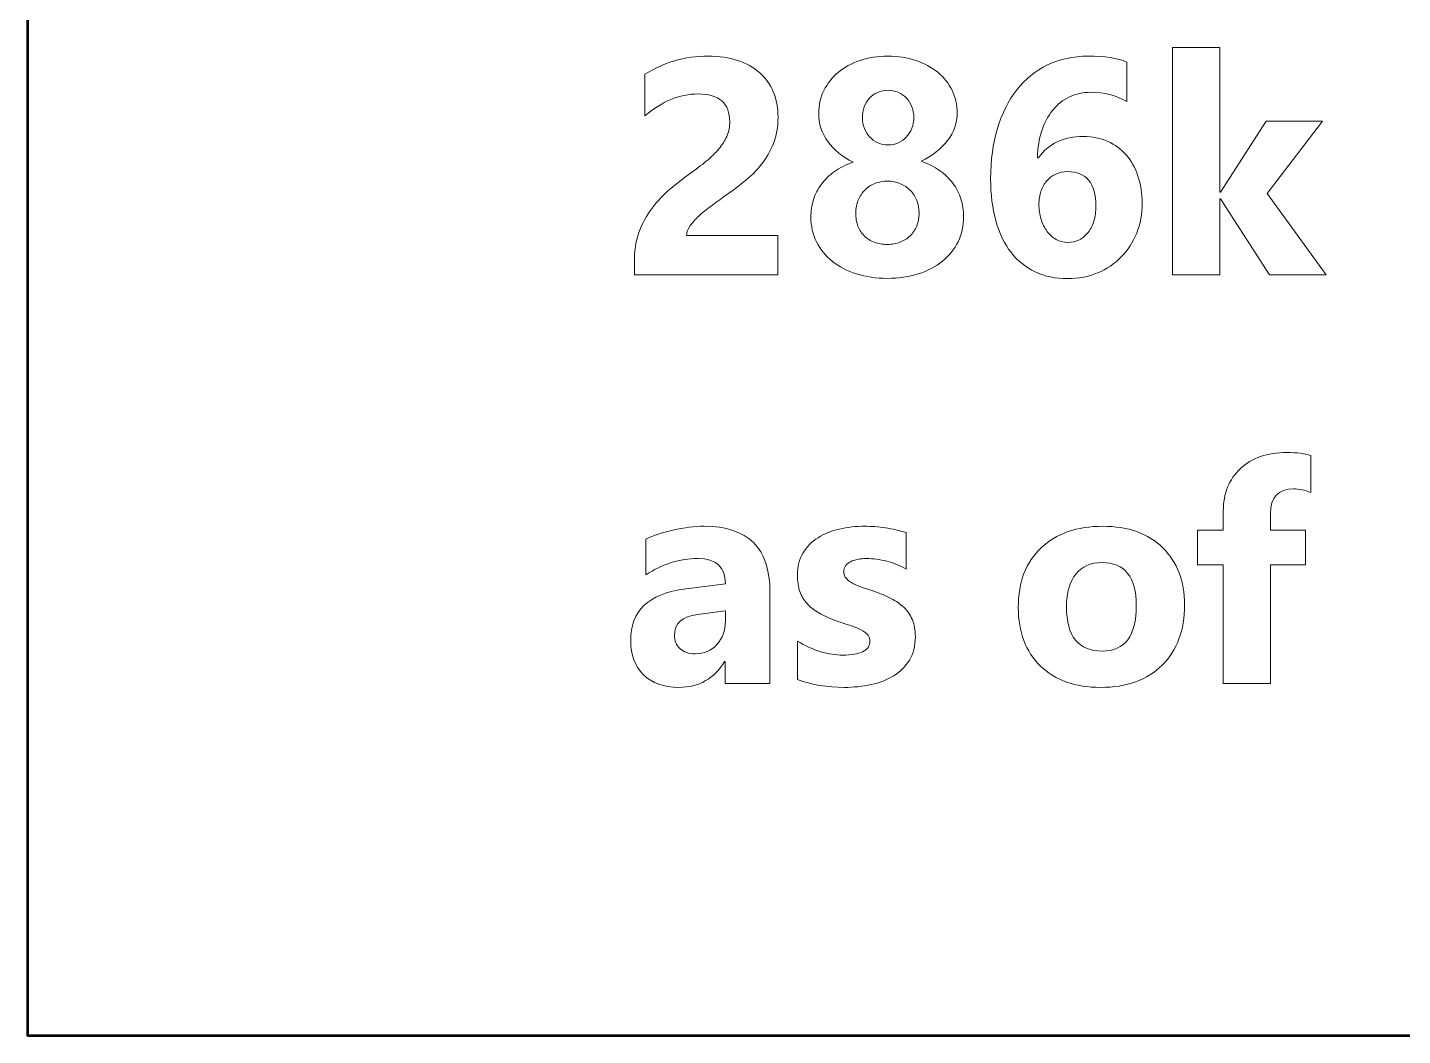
# Model space of a CAD drawing. Header units: centimetres. Extents: x -150 to 29, y -15 to 29.
# Drawn here: x -13.5 to -10.659, y -12.1 to -10.017 of the extents above; entities that cross this region are included whole.
import ezdxf

# ---------------------------------------------------------------- set-up
doc = ezdxf.new("R2010")
doc.units = ezdxf.units.CM
doc.header["$MEASUREMENT"] = 0
doc.layers.add('Layer 1', color=7, linetype='Continuous')

msp = doc.modelspace()

# ---------------------------------------------------------------- linework, layer by layer
at = {"layer": 'Layer 1', "color": 5, "lineweight": 53}
msp.add_open_spline([(-13.5, -4.9), (-13.5, -4.9), (4.5, -4.9), (4.5, -4.9), (4.5, -4.9), (4.5, -4.9), (4.5, -12.1), (4.5, -12.1), (4.5, -12.1), (4.5, -12.1), (-13.5, -12.1), (-13.5, -12.1), (-13.5, -12.1), (-13.5, -12.1), (-13.5, -4.9), (-13.5, -4.9)], degree=3, knots=[0, 0, 0, 0, 0.2, 0.2, 0.2, 0.2, 0.4, 0.4, 0.4, 0.4, 0.6, 0.6, 0.6, 0.6, 1, 1, 1, 1], dxfattribs=at)
at = {"layer": 'Layer 1', "color": 202, "lineweight": 9}
for points, knots in [([(-12.1383, -10.44694), (-12.1383, -10.44694), (-11.94981, -10.44694), (-11.94981, -10.44694), (-11.94981, -10.44694), (-11.94981, -10.44694), (-11.94981, -10.52822), (-11.94981, -10.52822), (-11.94981, -10.52822), (-11.94981, -10.52822), (-12.24561, -10.52822), (-12.24561, -10.52822), (-12.24561, -10.52822), (-12.24561, -10.52822), (-12.24561, -10.49478), (-12.24561, -10.49478), (-12.24561, -10.49478), (-12.24561, -10.47202), (-12.2418, -10.4516), (-12.23408, -10.4335), (-12.23408, -10.4335), (-12.22646, -10.4154), (-12.21683, -10.39921), (-12.20529, -10.38482), (-12.20529, -10.38482), (-12.19375, -10.37042), (-12.18105, -10.35772), (-12.1673, -10.34672), (-12.1673, -10.34672), (-12.15354, -10.3356), (-12.14052, -10.32565), (-12.12803, -10.31676), (-12.12803, -10.31676), (-12.11501, -10.30745), (-12.10369, -10.29856), (-12.09385, -10.29009), (-12.09385, -10.29009), (-12.084, -10.28163), (-12.07575, -10.27316), (-12.06898, -10.2648), (-12.06898, -10.2648), (-12.06231, -10.25644), (-12.05733, -10.24797), (-12.05395, -10.2394), (-12.05395, -10.2394), (-12.05067, -10.23083), (-12.04897, -10.22173), (-12.04897, -10.21199), (-12.04897, -10.21199), (-12.04897, -10.19294), (-12.05437, -10.17855), (-12.06517, -10.16881), (-12.06517, -10.16881), (-12.07586, -10.15918), (-12.09237, -10.15431), (-12.11448, -10.15431), (-12.11448, -10.15431), (-12.15269, -10.15431), (-12.18931, -10.16944), (-12.22423, -10.19982), (-12.22423, -10.19982), (-12.22423, -10.19982), (-12.22423, -10.11367), (-12.22423, -10.11367), (-12.22423, -10.11367), (-12.1855, -10.08869), (-12.1419, -10.0761), (-12.09332, -10.0761), (-12.09332, -10.0761), (-12.07078, -10.0761), (-12.05067, -10.07906), (-12.03278, -10.08499), (-12.03278, -10.08499), (-12.0149, -10.09092), (-11.99976, -10.09928), (-11.98727, -10.11028), (-11.98727, -10.11028), (-11.97489, -10.12118), (-11.96547, -10.13452), (-11.95891, -10.15008), (-11.95891, -10.15008), (-11.95245, -10.16574), (-11.94917, -10.1831), (-11.94917, -10.20236), (-11.94917, -10.20236), (-11.94917, -10.22278), (-11.95235, -10.24099), (-11.95859, -10.25686), (-11.95859, -10.25686), (-11.96494, -10.27284), (-11.9733, -10.28734), (-11.98378, -10.30036), (-11.98378, -10.30036), (-11.99415, -10.31338), (-12.00622, -10.32534), (-12.01987, -10.33613), (-12.01987, -10.33613), (-12.03352, -10.34703), (-12.0477, -10.35751), (-12.06231, -10.36756), (-12.06231, -10.36756), (-12.07226, -10.37466), (-12.08178, -10.38164), (-12.09099, -10.38852), (-12.09099, -10.38852), (-12.1002, -10.3955), (-12.10835, -10.40228), (-12.11533, -10.40905), (-12.11533, -10.40905), (-12.12242, -10.41572), (-12.12803, -10.42228), (-12.13216, -10.42874), (-12.13216, -10.42874), (-12.13629, -10.43509), (-12.1383, -10.44122), (-12.1383, -10.44694)], [0, 0, 0, 0, 0.0333333, 0.0333333, 0.0333333, 0.0333333, 0.0666667, 0.0666667, 0.0666667, 0.0666667, 0.1, 0.1, 0.1, 0.1, 0.1333333, 0.1333333, 0.1333333, 0.1333333, 0.1666667, 0.1666667, 0.1666667, 0.1666667, 0.2, 0.2, 0.2, 0.2, 0.2333333, 0.2333333, 0.2333333, 0.2333333, 0.2666667, 0.2666667, 0.2666667, 0.2666667, 0.3, 0.3, 0.3, 0.3, 0.3333333, 0.3333333, 0.3333333, 0.3333333, 0.3666667, 0.3666667, 0.3666667, 0.3666667, 0.4, 0.4, 0.4, 0.4, 0.4333333, 0.4333333, 0.4333333, 0.4333333, 0.4666667, 0.4666667, 0.4666667, 0.4666667, 0.5, 0.5, 0.5, 0.5, 0.5333333, 0.5333333, 0.5333333, 0.5333333, 0.5666667, 0.5666667, 0.5666667, 0.5666667, 0.6, 0.6, 0.6, 0.6, 0.6333333, 0.6333333, 0.6333333, 0.6333333, 0.6666667, 0.6666667, 0.6666667, 0.6666667, 0.7, 0.7, 0.7, 0.7, 0.7333333, 0.7333333, 0.7333333, 0.7333333, 0.7666667, 0.7666667, 0.7666667, 0.7666667, 0.8, 0.8, 0.8, 0.8, 0.8333333, 0.8333333, 0.8333333, 0.8333333, 0.8666667, 0.8666667, 0.8666667, 0.8666667, 0.9, 0.9, 0.9, 0.9, 0.9333333, 0.9333333, 0.9333333, 0.9333333, 1, 1, 1, 1]), ([(-11.88133, -10.40852), (-11.88133, -10.39614), (-11.87954, -10.38418), (-11.87583, -10.37275), (-11.87583, -10.37275), (-11.87223, -10.36121), (-11.86684, -10.35063), (-11.85964, -10.34079), (-11.85964, -10.34079), (-11.85234, -10.33095), (-11.84334, -10.32216), (-11.83244, -10.31444), (-11.83244, -10.31444), (-11.82164, -10.30671), (-11.80884, -10.30036), (-11.79413, -10.29539), (-11.79413, -10.29539), (-11.81667, -10.28417), (-11.83413, -10.26988), (-11.84652, -10.25242), (-11.84652, -10.25242), (-11.859, -10.23496), (-11.86514, -10.21559), (-11.86514, -10.19432), (-11.86514, -10.19432), (-11.86514, -10.17738), (-11.86165, -10.16161), (-11.85445, -10.14711), (-11.85445, -10.14711), (-11.84736, -10.13272), (-11.83752, -10.12023), (-11.82482, -10.10965), (-11.82482, -10.10965), (-11.81223, -10.09907), (-11.7972, -10.09092), (-11.77973, -10.08499), (-11.77973, -10.08499), (-11.76227, -10.07906), (-11.74322, -10.0761), (-11.72258, -10.0761), (-11.72258, -10.0761), (-11.70142, -10.0761), (-11.68216, -10.07906), (-11.66459, -10.08499), (-11.66459, -10.08499), (-11.64702, -10.09092), (-11.63189, -10.09907), (-11.61919, -10.10944), (-11.61919, -10.10944), (-11.60638, -10.11991), (-11.59654, -10.1323), (-11.58955, -10.14658), (-11.58955, -10.14658), (-11.58246, -10.16077), (-11.57897, -10.17632), (-11.57897, -10.19305), (-11.57897, -10.19305), (-11.57897, -10.21411), (-11.58564, -10.23326), (-11.59887, -10.25051), (-11.59887, -10.25051), (-11.61209, -10.26787), (-11.6303, -10.28205), (-11.65369, -10.29316), (-11.65369, -10.29316), (-11.63919, -10.29814), (-11.62649, -10.30449), (-11.61559, -10.31221), (-11.61559, -10.31221), (-11.60458, -10.32005), (-11.59537, -10.32883), (-11.58796, -10.33878), (-11.58796, -10.33878), (-11.58056, -10.34873), (-11.57495, -10.35952), (-11.57124, -10.37116), (-11.57124, -10.37116), (-11.56754, -10.3828), (-11.56563, -10.39498), (-11.56563, -10.40757), (-11.56563, -10.40757), (-11.56563, -10.42662), (-11.56944, -10.44398), (-11.57717, -10.45953), (-11.57717, -10.45953), (-11.58479, -10.47509), (-11.59558, -10.48853), (-11.60955, -10.49986), (-11.60955, -10.49986), (-11.62352, -10.51107), (-11.64014, -10.51986), (-11.6594, -10.5261), (-11.6594, -10.5261), (-11.67877, -10.53224), (-11.70015, -10.53531), (-11.72343, -10.53531), (-11.72343, -10.53531), (-11.7464, -10.53531), (-11.76756, -10.53235), (-11.78683, -10.52621), (-11.78683, -10.52621), (-11.80619, -10.52007), (-11.82281, -10.5115), (-11.83678, -10.50028), (-11.83678, -10.50028), (-11.85075, -10.48917), (-11.86165, -10.47573), (-11.86948, -10.46017), (-11.86948, -10.46017), (-11.87742, -10.44451), (-11.88133, -10.42736), (-11.88133, -10.40852)], [0, 0, 0, 0, 0.0344828, 0.0344828, 0.0344828, 0.0344828, 0.0689655, 0.0689655, 0.0689655, 0.0689655, 0.1034483, 0.1034483, 0.1034483, 0.1034483, 0.137931, 0.137931, 0.137931, 0.137931, 0.1724138, 0.1724138, 0.1724138, 0.1724138, 0.2068966, 0.2068966, 0.2068966, 0.2068966, 0.2413793, 0.2413793, 0.2413793, 0.2413793, 0.2758621, 0.2758621, 0.2758621, 0.2758621, 0.3103448, 0.3103448, 0.3103448, 0.3103448, 0.3448276, 0.3448276, 0.3448276, 0.3448276, 0.3793103, 0.3793103, 0.3793103, 0.3793103, 0.4137931, 0.4137931, 0.4137931, 0.4137931, 0.4482759, 0.4482759, 0.4482759, 0.4482759, 0.4827586, 0.4827586, 0.4827586, 0.4827586, 0.5172414, 0.5172414, 0.5172414, 0.5172414, 0.5517241, 0.5517241, 0.5517241, 0.5517241, 0.5862069, 0.5862069, 0.5862069, 0.5862069, 0.6206897, 0.6206897, 0.6206897, 0.6206897, 0.6551724, 0.6551724, 0.6551724, 0.6551724, 0.6896552, 0.6896552, 0.6896552, 0.6896552, 0.7241379, 0.7241379, 0.7241379, 0.7241379, 0.7586207, 0.7586207, 0.7586207, 0.7586207, 0.7931034, 0.7931034, 0.7931034, 0.7931034, 0.8275862, 0.8275862, 0.8275862, 0.8275862, 0.862069, 0.862069, 0.862069, 0.862069, 0.8965517, 0.8965517, 0.8965517, 0.8965517, 0.9310345, 0.9310345, 0.9310345, 0.9310345, 1, 1, 1, 1]), ([(-11.1967, -10.38037), (-11.1967, -10.40228), (-11.20051, -10.4227), (-11.20813, -10.44175), (-11.20813, -10.44175), (-11.21586, -10.4607), (-11.22644, -10.47721), (-11.24009, -10.49118), (-11.24009, -10.49118), (-11.25374, -10.50515), (-11.26994, -10.51605), (-11.28877, -10.52399), (-11.28877, -10.52399), (-11.30761, -10.53203), (-11.32814, -10.53595), (-11.35048, -10.53595), (-11.35048, -10.53595), (-11.37545, -10.53595), (-11.39789, -10.53129), (-11.41757, -10.52198), (-11.41757, -10.52198), (-11.43736, -10.51277), (-11.45409, -10.49922), (-11.46774, -10.48155), (-11.46774, -10.48155), (-11.48129, -10.46387), (-11.49176, -10.44218), (-11.49896, -10.41657), (-11.49896, -10.41657), (-11.50626, -10.39095), (-11.50986, -10.36196), (-11.50986, -10.32946), (-11.50986, -10.32946), (-11.50986, -10.29126), (-11.5052, -10.25655), (-11.49578, -10.22543), (-11.49578, -10.22543), (-11.48637, -10.19432), (-11.47292, -10.16775), (-11.45546, -10.14563), (-11.45546, -10.14563), (-11.438, -10.12351), (-11.41683, -10.10637), (-11.39207, -10.0943), (-11.39207, -10.0943), (-11.3672, -10.08224), (-11.33936, -10.0761), (-11.30835, -10.0761), (-11.30835, -10.0761), (-11.27396, -10.0761), (-11.24739, -10.08023), (-11.22834, -10.08827), (-11.22834, -10.08827), (-11.22834, -10.08827), (-11.22834, -10.17008), (-11.22834, -10.17008), (-11.22834, -10.17008), (-11.25089, -10.15727), (-11.27544, -10.15092), (-11.30211, -10.15092), (-11.30211, -10.15092), (-11.31862, -10.15092), (-11.33365, -10.1541), (-11.34709, -10.16045), (-11.34709, -10.16045), (-11.36053, -10.1669), (-11.37207, -10.17601), (-11.3817, -10.18775), (-11.3817, -10.18775), (-11.39122, -10.19961), (-11.39884, -10.21379), (-11.40424, -10.2304), (-11.40424, -10.2304), (-11.40974, -10.24702), (-11.41271, -10.26565), (-11.41313, -10.28607), (-11.41313, -10.28607), (-11.41313, -10.28607), (-11.41122, -10.28607), (-11.41122, -10.28607), (-11.41122, -10.28607), (-11.39016, -10.25686), (-11.35905, -10.24236), (-11.31798, -10.24236), (-11.31798, -10.24236), (-11.29957, -10.24236), (-11.28285, -10.24564), (-11.26803, -10.25231), (-11.26803, -10.25231), (-11.25311, -10.25887), (-11.24041, -10.26819), (-11.22983, -10.28036), (-11.22983, -10.28036), (-11.21935, -10.29242), (-11.2112, -10.30692), (-11.20538, -10.32386), (-11.20538, -10.32386), (-11.19956, -10.34089), (-11.1967, -10.35963), (-11.1967, -10.38037)], [0, 0, 0, 0, 0.0384615, 0.0384615, 0.0384615, 0.0384615, 0.0769231, 0.0769231, 0.0769231, 0.0769231, 0.1153846, 0.1153846, 0.1153846, 0.1153846, 0.1538462, 0.1538462, 0.1538462, 0.1538462, 0.1923077, 0.1923077, 0.1923077, 0.1923077, 0.2307692, 0.2307692, 0.2307692, 0.2307692, 0.2692308, 0.2692308, 0.2692308, 0.2692308, 0.3076923, 0.3076923, 0.3076923, 0.3076923, 0.3461538, 0.3461538, 0.3461538, 0.3461538, 0.3846154, 0.3846154, 0.3846154, 0.3846154, 0.4230769, 0.4230769, 0.4230769, 0.4230769, 0.4615385, 0.4615385, 0.4615385, 0.4615385, 0.5, 0.5, 0.5, 0.5, 0.5384615, 0.5384615, 0.5384615, 0.5384615, 0.5769231, 0.5769231, 0.5769231, 0.5769231, 0.6153846, 0.6153846, 0.6153846, 0.6153846, 0.6538462, 0.6538462, 0.6538462, 0.6538462, 0.6923077, 0.6923077, 0.6923077, 0.6923077, 0.7307692, 0.7307692, 0.7307692, 0.7307692, 0.7692308, 0.7692308, 0.7692308, 0.7692308, 0.8076923, 0.8076923, 0.8076923, 0.8076923, 0.8461538, 0.8461538, 0.8461538, 0.8461538, 0.8846154, 0.8846154, 0.8846154, 0.8846154, 0.9230769, 0.9230769, 0.9230769, 0.9230769, 1, 1, 1, 1]), ([(-10.81623, -10.52822), (-10.81623, -10.52822), (-10.93381, -10.52822), (-10.93381, -10.52822), (-10.93381, -10.52822), (-10.93381, -10.52822), (-11.0352, -10.37074), (-11.0352, -10.37074), (-11.0352, -10.37074), (-11.0352, -10.37074), (-11.03647, -10.37074), (-11.03647, -10.37074), (-11.03647, -10.37074), (-11.03647, -10.37074), (-11.03647, -10.52822), (-11.03647, -10.52822), (-11.03647, -10.52822), (-11.03647, -10.52822), (-11.13436, -10.52822), (-11.13436, -10.52822), (-11.13436, -10.52822), (-11.13436, -10.52822), (-11.13436, -10.05821), (-11.13436, -10.05821), (-11.13436, -10.05821), (-11.13436, -10.05821), (-11.03647, -10.05821), (-11.03647, -10.05821), (-11.03647, -10.05821), (-11.03647, -10.05821), (-11.03647, -10.3574), (-11.03647, -10.3574), (-11.03647, -10.3574), (-11.03647, -10.3574), (-11.0352, -10.3574), (-11.0352, -10.3574), (-11.0352, -10.3574), (-11.0352, -10.3574), (-10.94058, -10.21072), (-10.94058, -10.21072), (-10.94058, -10.21072), (-10.94058, -10.21072), (-10.82438, -10.21072), (-10.82438, -10.21072), (-10.82438, -10.21072), (-10.82438, -10.21072), (-10.93815, -10.35984), (-10.93815, -10.35984), (-10.93815, -10.35984), (-10.93815, -10.35984), (-10.81623, -10.52822), (-10.81623, -10.52822)], [0, 0, 0, 0, 0.0714286, 0.0714286, 0.0714286, 0.0714286, 0.1428571, 0.1428571, 0.1428571, 0.1428571, 0.2142857, 0.2142857, 0.2142857, 0.2142857, 0.2857143, 0.2857143, 0.2857143, 0.2857143, 0.3571429, 0.3571429, 0.3571429, 0.3571429, 0.4285714, 0.4285714, 0.4285714, 0.4285714, 0.5, 0.5, 0.5, 0.5, 0.5714286, 0.5714286, 0.5714286, 0.5714286, 0.6428571, 0.6428571, 0.6428571, 0.6428571, 0.7142857, 0.7142857, 0.7142857, 0.7142857, 0.7857143, 0.7857143, 0.7857143, 0.7857143, 0.8571429, 0.8571429, 0.8571429, 0.8571429, 1, 1, 1, 1]), ([(-11.77497, -10.20331), (-11.77497, -10.21114), (-11.7736, -10.21855), (-11.77074, -10.22543), (-11.77074, -10.22543), (-11.76799, -10.23242), (-11.76418, -10.23834), (-11.75941, -10.24342), (-11.75941, -10.24342), (-11.75465, -10.2485), (-11.74904, -10.25242), (-11.74259, -10.25538), (-11.74259, -10.25538), (-11.73603, -10.25824), (-11.72915, -10.25972), (-11.72195, -10.25972), (-11.72195, -10.25972), (-11.71444, -10.25972), (-11.70756, -10.25824), (-11.7011, -10.25538), (-11.7011, -10.25538), (-11.69475, -10.25242), (-11.68914, -10.2484), (-11.68427, -10.24332), (-11.68427, -10.24332), (-11.6794, -10.23813), (-11.67559, -10.2321), (-11.67274, -10.22532), (-11.67274, -10.22532), (-11.66999, -10.21845), (-11.66861, -10.21114), (-11.66861, -10.20331), (-11.66861, -10.20331), (-11.66861, -10.19516), (-11.66999, -10.18775), (-11.67263, -10.18077), (-11.67263, -10.18077), (-11.67528, -10.17389), (-11.67909, -10.16786), (-11.68396, -10.16278), (-11.68396, -10.16278), (-11.68882, -10.1577), (-11.69443, -10.15378), (-11.70099, -10.15092), (-11.70099, -10.15092), (-11.70745, -10.14796), (-11.71444, -10.14658), (-11.72195, -10.14658), (-11.72195, -10.14658), (-11.72978, -10.14658), (-11.73698, -10.14807), (-11.74343, -10.15103), (-11.74343, -10.15103), (-11.75, -10.15399), (-11.7556, -10.15801), (-11.76026, -10.16309), (-11.76026, -10.16309), (-11.76492, -10.16817), (-11.76852, -10.17421), (-11.77106, -10.18109), (-11.77106, -10.18109), (-11.7737, -10.18807), (-11.77497, -10.19537), (-11.77497, -10.20331)], [0, 0, 0, 0, 0.0588235, 0.0588235, 0.0588235, 0.0588235, 0.1176471, 0.1176471, 0.1176471, 0.1176471, 0.1764706, 0.1764706, 0.1764706, 0.1764706, 0.2352941, 0.2352941, 0.2352941, 0.2352941, 0.2941176, 0.2941176, 0.2941176, 0.2941176, 0.3529412, 0.3529412, 0.3529412, 0.3529412, 0.4117647, 0.4117647, 0.4117647, 0.4117647, 0.4705882, 0.4705882, 0.4705882, 0.4705882, 0.5294118, 0.5294118, 0.5294118, 0.5294118, 0.5882353, 0.5882353, 0.5882353, 0.5882353, 0.6470588, 0.6470588, 0.6470588, 0.6470588, 0.7058824, 0.7058824, 0.7058824, 0.7058824, 0.7647059, 0.7647059, 0.7647059, 0.7647059, 0.8235294, 0.8235294, 0.8235294, 0.8235294, 0.8823529, 0.8823529, 0.8823529, 0.8823529, 1, 1, 1, 1]), ([(-11.78862, -10.40016), (-11.78862, -10.41032), (-11.78704, -10.41942), (-11.78397, -10.42747), (-11.78397, -10.42747), (-11.78079, -10.43551), (-11.77635, -10.44228), (-11.77063, -10.44789), (-11.77063, -10.44789), (-11.76481, -10.4535), (-11.75793, -10.45773), (-11.75, -10.4608), (-11.75, -10.4608), (-11.74206, -10.46377), (-11.73306, -10.46525), (-11.72311, -10.46525), (-11.72311, -10.46525), (-11.71369, -10.46525), (-11.70491, -10.46377), (-11.69697, -10.46059), (-11.69697, -10.46059), (-11.68904, -10.45752), (-11.68216, -10.45318), (-11.67634, -10.44757), (-11.67634, -10.44757), (-11.67051, -10.44207), (-11.66596, -10.43519), (-11.66268, -10.42715), (-11.66268, -10.42715), (-11.6594, -10.41911), (-11.65771, -10.41011), (-11.65771, -10.40016), (-11.65771, -10.40016), (-11.65771, -10.39127), (-11.6593, -10.3828), (-11.66237, -10.37476), (-11.66237, -10.37476), (-11.66554, -10.36672), (-11.66999, -10.35973), (-11.6757, -10.35381), (-11.6757, -10.35381), (-11.68152, -10.34788), (-11.6884, -10.34322), (-11.69634, -10.33973), (-11.69634, -10.33973), (-11.70428, -10.33624), (-11.71327, -10.33444), (-11.72311, -10.33444), (-11.72311, -10.33444), (-11.73243, -10.33444), (-11.74111, -10.33603), (-11.74925, -10.3392), (-11.74925, -10.3392), (-11.7573, -10.34248), (-11.76418, -10.34703), (-11.77, -10.35285), (-11.77, -10.35285), (-11.77582, -10.35878), (-11.78026, -10.36577), (-11.78365, -10.37381), (-11.78365, -10.37381), (-11.78693, -10.38185), (-11.78862, -10.39064), (-11.78862, -10.40016)], [0, 0, 0, 0, 0.0588235, 0.0588235, 0.0588235, 0.0588235, 0.1176471, 0.1176471, 0.1176471, 0.1176471, 0.1764706, 0.1764706, 0.1764706, 0.1764706, 0.2352941, 0.2352941, 0.2352941, 0.2352941, 0.2941176, 0.2941176, 0.2941176, 0.2941176, 0.3529412, 0.3529412, 0.3529412, 0.3529412, 0.4117647, 0.4117647, 0.4117647, 0.4117647, 0.4705882, 0.4705882, 0.4705882, 0.4705882, 0.5294118, 0.5294118, 0.5294118, 0.5294118, 0.5882353, 0.5882353, 0.5882353, 0.5882353, 0.6470588, 0.6470588, 0.6470588, 0.6470588, 0.7058824, 0.7058824, 0.7058824, 0.7058824, 0.7647059, 0.7647059, 0.7647059, 0.7647059, 0.8235294, 0.8235294, 0.8235294, 0.8235294, 0.8823529, 0.8823529, 0.8823529, 0.8823529, 1, 1, 1, 1]), ([(-11.29248, -10.38651), (-11.29248, -10.33878), (-11.31206, -10.31486), (-11.35111, -10.31486), (-11.35111, -10.31486), (-11.36, -10.31486), (-11.36804, -10.31655), (-11.37535, -10.31983), (-11.37535, -10.31983), (-11.38254, -10.32311), (-11.38868, -10.32777), (-11.39387, -10.3338), (-11.39387, -10.3338), (-11.39905, -10.33984), (-11.40307, -10.34693), (-11.40583, -10.35508), (-11.40583, -10.35508), (-11.40858, -10.36323), (-11.41006, -10.37222), (-11.41006, -10.38217), (-11.41006, -10.38217), (-11.41006, -10.39318), (-11.40858, -10.40334), (-11.40572, -10.41286), (-11.40572, -10.41286), (-11.40276, -10.42239), (-11.39874, -10.43075), (-11.39344, -10.43784), (-11.39344, -10.43784), (-11.38815, -10.44493), (-11.38191, -10.45064), (-11.37471, -10.45477), (-11.37471, -10.45477), (-11.36741, -10.4589), (-11.35937, -10.46091), (-11.35048, -10.46091), (-11.35048, -10.46091), (-11.34159, -10.46091), (-11.33365, -10.45911), (-11.32645, -10.45551), (-11.32645, -10.45551), (-11.31936, -10.45191), (-11.31322, -10.44683), (-11.30814, -10.44027), (-11.30814, -10.44027), (-11.30306, -10.43382), (-11.29925, -10.42598), (-11.2965, -10.41678), (-11.2965, -10.41678), (-11.29385, -10.40757), (-11.29248, -10.39752), (-11.29248, -10.38651)], [0, 0, 0, 0, 0.0714286, 0.0714286, 0.0714286, 0.0714286, 0.1428571, 0.1428571, 0.1428571, 0.1428571, 0.2142857, 0.2142857, 0.2142857, 0.2142857, 0.2857143, 0.2857143, 0.2857143, 0.2857143, 0.3571429, 0.3571429, 0.3571429, 0.3571429, 0.4285714, 0.4285714, 0.4285714, 0.4285714, 0.5, 0.5, 0.5, 0.5, 0.5714286, 0.5714286, 0.5714286, 0.5714286, 0.6428571, 0.6428571, 0.6428571, 0.6428571, 0.7142857, 0.7142857, 0.7142857, 0.7142857, 0.7857143, 0.7857143, 0.7857143, 0.7857143, 0.8571429, 0.8571429, 0.8571429, 0.8571429, 1, 1, 1, 1]), ([(-10.84808, -10.97791), (-10.86067, -10.97294), (-10.87284, -10.9704), (-10.88438, -10.9704), (-10.88438, -10.9704), (-10.91581, -10.9704), (-10.93148, -10.98743), (-10.93148, -11.02162), (-10.93148, -11.02162), (-10.93148, -11.02162), (-10.93148, -11.05538), (-10.93148, -11.05538), (-10.93148, -11.05538), (-10.93148, -11.05538), (-10.85898, -11.05538), (-10.85898, -11.05538), (-10.85898, -11.05538), (-10.85898, -11.05538), (-10.85898, -11.12766), (-10.85898, -11.12766), (-10.85898, -11.12766), (-10.85898, -11.12766), (-10.93148, -11.12766), (-10.93148, -11.12766), (-10.93148, -11.12766), (-10.93148, -11.12766), (-10.93148, -11.37288), (-10.93148, -11.37288), (-10.93148, -11.37288), (-10.93148, -11.37288), (-11.02916, -11.37288), (-11.02916, -11.37288), (-11.02916, -11.37288), (-11.02916, -11.37288), (-11.02916, -11.12766), (-11.02916, -11.12766), (-11.02916, -11.12766), (-11.02916, -11.12766), (-11.0825, -11.12766), (-11.0825, -11.12766), (-11.0825, -11.12766), (-11.0825, -11.12766), (-11.0825, -11.05538), (-11.0825, -11.05538), (-11.0825, -11.05538), (-11.0825, -11.05538), (-11.02916, -11.05538), (-11.02916, -11.05538), (-11.02916, -11.05538), (-11.02916, -11.05538), (-11.02916, -11.01601), (-11.02916, -11.01601), (-11.02916, -11.01601), (-11.02916, -10.97981), (-11.01741, -10.95071), (-10.99381, -10.92859), (-10.99381, -10.92859), (-10.97032, -10.90647), (-10.93825, -10.89536), (-10.89771, -10.89536), (-10.89771, -10.89536), (-10.87792, -10.89536), (-10.86131, -10.89748), (-10.84808, -10.9016), (-10.84808, -10.9016), (-10.84808, -10.9016), (-10.84808, -10.97791), (-10.84808, -10.97791)], [0, 0, 0, 0, 0.0555556, 0.0555556, 0.0555556, 0.0555556, 0.1111111, 0.1111111, 0.1111111, 0.1111111, 0.1666667, 0.1666667, 0.1666667, 0.1666667, 0.2222222, 0.2222222, 0.2222222, 0.2222222, 0.2777778, 0.2777778, 0.2777778, 0.2777778, 0.3333333, 0.3333333, 0.3333333, 0.3333333, 0.3888889, 0.3888889, 0.3888889, 0.3888889, 0.4444444, 0.4444444, 0.4444444, 0.4444444, 0.5, 0.5, 0.5, 0.5, 0.5555556, 0.5555556, 0.5555556, 0.5555556, 0.6111111, 0.6111111, 0.6111111, 0.6111111, 0.6666667, 0.6666667, 0.6666667, 0.6666667, 0.7222222, 0.7222222, 0.7222222, 0.7222222, 0.7777778, 0.7777778, 0.7777778, 0.7777778, 0.8333333, 0.8333333, 0.8333333, 0.8333333, 0.8888889, 0.8888889, 0.8888889, 0.8888889, 1, 1, 1, 1]), ([(-11.96589, -11.37288), (-11.96589, -11.37288), (-12.0586, -11.37288), (-12.0586, -11.37288), (-12.0586, -11.37288), (-12.0586, -11.37288), (-12.0586, -11.32727), (-12.0586, -11.32727), (-12.0586, -11.32727), (-12.0586, -11.32727), (-12.05987, -11.32727), (-12.05987, -11.32727), (-12.05987, -11.32727), (-12.08115, -11.36283), (-12.11269, -11.38061), (-12.15449, -11.38061), (-12.15449, -11.38061), (-12.18529, -11.38061), (-12.20952, -11.37193), (-12.2272, -11.35446), (-12.2272, -11.35446), (-12.24487, -11.337), (-12.25366, -11.31361), (-12.25366, -11.28451), (-12.25366, -11.28451), (-12.25366, -11.22291), (-12.21714, -11.18735), (-12.14422, -11.17783), (-12.14422, -11.17783), (-12.14422, -11.17783), (-12.05797, -11.1664), (-12.05797, -11.1664), (-12.05797, -11.1664), (-12.05797, -11.13169), (-12.07681, -11.11433), (-12.11448, -11.11433), (-12.11448, -11.11433), (-12.15227, -11.11433), (-12.18825, -11.12555), (-12.22233, -11.14809), (-12.22233, -11.14809), (-12.22233, -11.14809), (-12.22233, -11.07432), (-12.22233, -11.07432), (-12.22233, -11.07432), (-12.20868, -11.06723), (-12.19005, -11.06109), (-12.16634, -11.0557), (-12.16634, -11.0557), (-12.14274, -11.0503), (-12.12115, -11.04765), (-12.10168, -11.04765), (-12.10168, -11.04765), (-12.01119, -11.04765), (-11.96589, -11.09284), (-11.96589, -11.18312), (-11.96589, -11.18312), (-11.96589, -11.18312), (-11.96589, -11.37288), (-11.96589, -11.37288)], [0, 0, 0, 0, 0.0625, 0.0625, 0.0625, 0.0625, 0.125, 0.125, 0.125, 0.125, 0.1875, 0.1875, 0.1875, 0.1875, 0.25, 0.25, 0.25, 0.25, 0.3125, 0.3125, 0.3125, 0.3125, 0.375, 0.375, 0.375, 0.375, 0.4375, 0.4375, 0.4375, 0.4375, 0.5, 0.5, 0.5, 0.5, 0.5625, 0.5625, 0.5625, 0.5625, 0.625, 0.625, 0.625, 0.625, 0.6875, 0.6875, 0.6875, 0.6875, 0.75, 0.75, 0.75, 0.75, 0.8125, 0.8125, 0.8125, 0.8125, 0.875, 0.875, 0.875, 0.875, 1, 1, 1, 1]), ([(-11.90916, -11.36452), (-11.90916, -11.36452), (-11.90916, -11.28514), (-11.90916, -11.28514), (-11.90916, -11.28514), (-11.89297, -11.29488), (-11.87688, -11.30208), (-11.8609, -11.30684), (-11.8609, -11.30684), (-11.84492, -11.3116), (-11.82979, -11.31393), (-11.8155, -11.31393), (-11.8155, -11.31393), (-11.79814, -11.31393), (-11.78439, -11.3116), (-11.77444, -11.30684), (-11.77444, -11.30684), (-11.76438, -11.30208), (-11.75941, -11.29488), (-11.75941, -11.28514), (-11.75941, -11.28514), (-11.75941, -11.2789), (-11.76163, -11.27371), (-11.76618, -11.26959), (-11.76618, -11.26959), (-11.77073, -11.26546), (-11.77655, -11.26186), (-11.78375, -11.25879), (-11.78375, -11.25879), (-11.79084, -11.25572), (-11.79867, -11.25286), (-11.80714, -11.25043), (-11.80714, -11.25043), (-11.81561, -11.24789), (-11.82376, -11.24514), (-11.83159, -11.24207), (-11.83159, -11.24207), (-11.84418, -11.23731), (-11.85529, -11.23212), (-11.86493, -11.22672), (-11.86493, -11.22672), (-11.87456, -11.22122), (-11.8826, -11.21487), (-11.88916, -11.20757), (-11.88916, -11.20757), (-11.89562, -11.20037), (-11.90059, -11.19201), (-11.90398, -11.18249), (-11.90398, -11.18249), (-11.90736, -11.17296), (-11.90916, -11.16174), (-11.90916, -11.14872), (-11.90916, -11.14872), (-11.90916, -11.13094), (-11.90525, -11.1156), (-11.89752, -11.10279), (-11.89752, -11.10279), (-11.8898, -11.08999), (-11.87942, -11.07951), (-11.86651, -11.07136), (-11.86651, -11.07136), (-11.8536, -11.06321), (-11.83878, -11.05718), (-11.82217, -11.05337), (-11.82217, -11.05337), (-11.80555, -11.04956), (-11.7882, -11.04765), (-11.7702, -11.04765), (-11.7702, -11.04765), (-11.75613, -11.04765), (-11.74195, -11.04871), (-11.72745, -11.05093), (-11.72745, -11.05093), (-11.71295, -11.05305), (-11.69866, -11.05623), (-11.68459, -11.06035), (-11.68459, -11.06035), (-11.68459, -11.06035), (-11.68459, -11.13602), (-11.68459, -11.13602), (-11.68459, -11.13602), (-11.69707, -11.12872), (-11.7103, -11.12332), (-11.72448, -11.11973), (-11.72448, -11.11973), (-11.73867, -11.11613), (-11.75253, -11.11433), (-11.76618, -11.11433), (-11.76618, -11.11433), (-11.77264, -11.11433), (-11.77867, -11.11486), (-11.78428, -11.11602), (-11.78428, -11.11602), (-11.79, -11.11708), (-11.79508, -11.11877), (-11.79941, -11.121), (-11.79941, -11.121), (-11.80375, -11.12311), (-11.80714, -11.12586), (-11.80957, -11.12936), (-11.80957, -11.12936), (-11.81211, -11.13274), (-11.81328, -11.13666), (-11.81328, -11.141), (-11.81328, -11.141), (-11.81328, -11.14671), (-11.81148, -11.15169), (-11.80778, -11.15582), (-11.80778, -11.15582), (-11.80397, -11.15994), (-11.7992, -11.16354), (-11.79317, -11.1665), (-11.79317, -11.1665), (-11.78714, -11.16957), (-11.78047, -11.17222), (-11.77317, -11.17455), (-11.77317, -11.17455), (-11.76587, -11.17698), (-11.75856, -11.17942), (-11.75126, -11.18185), (-11.75126, -11.18185), (-11.73824, -11.1864), (-11.7265, -11.19138), (-11.71591, -11.19677), (-11.71591, -11.19677), (-11.70543, -11.20217), (-11.69633, -11.20841), (-11.68882, -11.21572), (-11.68882, -11.21572), (-11.6813, -11.22291), (-11.67548, -11.23138), (-11.67146, -11.24112), (-11.67146, -11.24112), (-11.66744, -11.25085), (-11.66543, -11.26239), (-11.66543, -11.27583), (-11.66543, -11.27583), (-11.66543, -11.29467), (-11.66945, -11.31076), (-11.67771, -11.32409), (-11.67771, -11.32409), (-11.68586, -11.33743), (-11.69665, -11.34822), (-11.7102, -11.35658), (-11.7102, -11.35658), (-11.72374, -11.36494), (-11.73941, -11.37108), (-11.75708, -11.37489), (-11.75708, -11.37489), (-11.77476, -11.3787), (-11.79306, -11.38061), (-11.81211, -11.38061), (-11.81211, -11.38061), (-11.84704, -11.38061), (-11.87932, -11.37521), (-11.90916, -11.36452)], [0, 0, 0, 0, 0.025, 0.025, 0.025, 0.025, 0.05, 0.05, 0.05, 0.05, 0.075, 0.075, 0.075, 0.075, 0.1, 0.1, 0.1, 0.1, 0.125, 0.125, 0.125, 0.125, 0.15, 0.15, 0.15, 0.15, 0.175, 0.175, 0.175, 0.175, 0.2, 0.2, 0.2, 0.2, 0.225, 0.225, 0.225, 0.225, 0.25, 0.25, 0.25, 0.25, 0.275, 0.275, 0.275, 0.275, 0.3, 0.3, 0.3, 0.3, 0.325, 0.325, 0.325, 0.325, 0.35, 0.35, 0.35, 0.35, 0.375, 0.375, 0.375, 0.375, 0.4, 0.4, 0.4, 0.4, 0.425, 0.425, 0.425, 0.425, 0.45, 0.45, 0.45, 0.45, 0.475, 0.475, 0.475, 0.475, 0.5, 0.5, 0.5, 0.5, 0.525, 0.525, 0.525, 0.525, 0.55, 0.55, 0.55, 0.55, 0.575, 0.575, 0.575, 0.575, 0.6, 0.6, 0.6, 0.6, 0.625, 0.625, 0.625, 0.625, 0.65, 0.65, 0.65, 0.65, 0.675, 0.675, 0.675, 0.675, 0.7, 0.7, 0.7, 0.7, 0.725, 0.725, 0.725, 0.725, 0.75, 0.75, 0.75, 0.75, 0.775, 0.775, 0.775, 0.775, 0.8, 0.8, 0.8, 0.8, 0.825, 0.825, 0.825, 0.825, 0.85, 0.85, 0.85, 0.85, 0.875, 0.875, 0.875, 0.875, 0.9, 0.9, 0.9, 0.9, 0.925, 0.925, 0.925, 0.925, 0.95, 0.95, 0.95, 0.95, 1, 1, 1, 1]), ([(-11.28253, -11.38061), (-11.33545, -11.38061), (-11.37704, -11.36579), (-11.40731, -11.33616), (-11.40731, -11.33616), (-11.43757, -11.30652), (-11.45271, -11.2662), (-11.45271, -11.2154), (-11.45271, -11.2154), (-11.45271, -11.16291), (-11.43705, -11.12174), (-11.40561, -11.0921), (-11.40561, -11.0921), (-11.37418, -11.06247), (-11.33164, -11.04765), (-11.27819, -11.04765), (-11.27819, -11.04765), (-11.22548, -11.04765), (-11.1841, -11.06247), (-11.15415, -11.0921), (-11.15415, -11.0921), (-11.1242, -11.12174), (-11.10917, -11.161), (-11.10917, -11.20979), (-11.10917, -11.20979), (-11.10917, -11.2625), (-11.12463, -11.30419), (-11.15553, -11.33478), (-11.15553, -11.33478), (-11.18643, -11.36537), (-11.22877, -11.38061), (-11.28253, -11.38061)], [0, 0, 0, 0, 0.1111111, 0.1111111, 0.1111111, 0.1111111, 0.2222222, 0.2222222, 0.2222222, 0.2222222, 0.3333333, 0.3333333, 0.3333333, 0.3333333, 0.4444444, 0.4444444, 0.4444444, 0.4444444, 0.5555556, 0.5555556, 0.5555556, 0.5555556, 0.6666667, 0.6666667, 0.6666667, 0.6666667, 0.7777778, 0.7777778, 0.7777778, 0.7777778, 1, 1, 1, 1]), ([(-11.27999, -11.12269), (-11.30317, -11.12269), (-11.32116, -11.13063), (-11.33396, -11.1465), (-11.33396, -11.1465), (-11.34677, -11.16248), (-11.35323, -11.18503), (-11.35323, -11.21413), (-11.35323, -11.21413), (-11.35323, -11.27509), (-11.32857, -11.30557), (-11.27935, -11.30557), (-11.27935, -11.30557), (-11.23247, -11.30557), (-11.20897, -11.27424), (-11.20897, -11.2117), (-11.20897, -11.2117), (-11.20897, -11.15232), (-11.23268, -11.12269), (-11.27999, -11.12269)], [0, 0, 0, 0, 0.1666667, 0.1666667, 0.1666667, 0.1666667, 0.3333333, 0.3333333, 0.3333333, 0.3333333, 0.5, 0.5, 0.5, 0.5, 0.6666667, 0.6666667, 0.6666667, 0.6666667, 1, 1, 1, 1]), ([(-12.05797, -11.24387), (-12.05797, -11.24387), (-12.05797, -11.22249), (-12.05797, -11.22249), (-12.05797, -11.22249), (-12.05797, -11.22249), (-12.11565, -11.2299), (-12.11565, -11.2299), (-12.11565, -11.2299), (-12.1475, -11.23403), (-12.16338, -11.24842), (-12.16338, -11.27308), (-12.16338, -11.27308), (-12.16338, -11.28419), (-12.15957, -11.2934), (-12.15184, -11.30049), (-12.15184, -11.30049), (-12.14401, -11.30758), (-12.13353, -11.31118), (-12.12031, -11.31118), (-12.12031, -11.31118), (-12.10189, -11.31118), (-12.08697, -11.30483), (-12.07533, -11.29213), (-12.07533, -11.29213), (-12.06379, -11.27943), (-12.05797, -11.26334), (-12.05797, -11.24387)], [0, 0, 0, 0, 0.125, 0.125, 0.125, 0.125, 0.25, 0.25, 0.25, 0.25, 0.375, 0.375, 0.375, 0.375, 0.5, 0.5, 0.5, 0.5, 0.625, 0.625, 0.625, 0.625, 0.75, 0.75, 0.75, 0.75, 1, 1, 1, 1])]:
    msp.add_open_spline(points, degree=3, knots=knots, dxfattribs=at)

doc.saveas('drawing.dxf')
